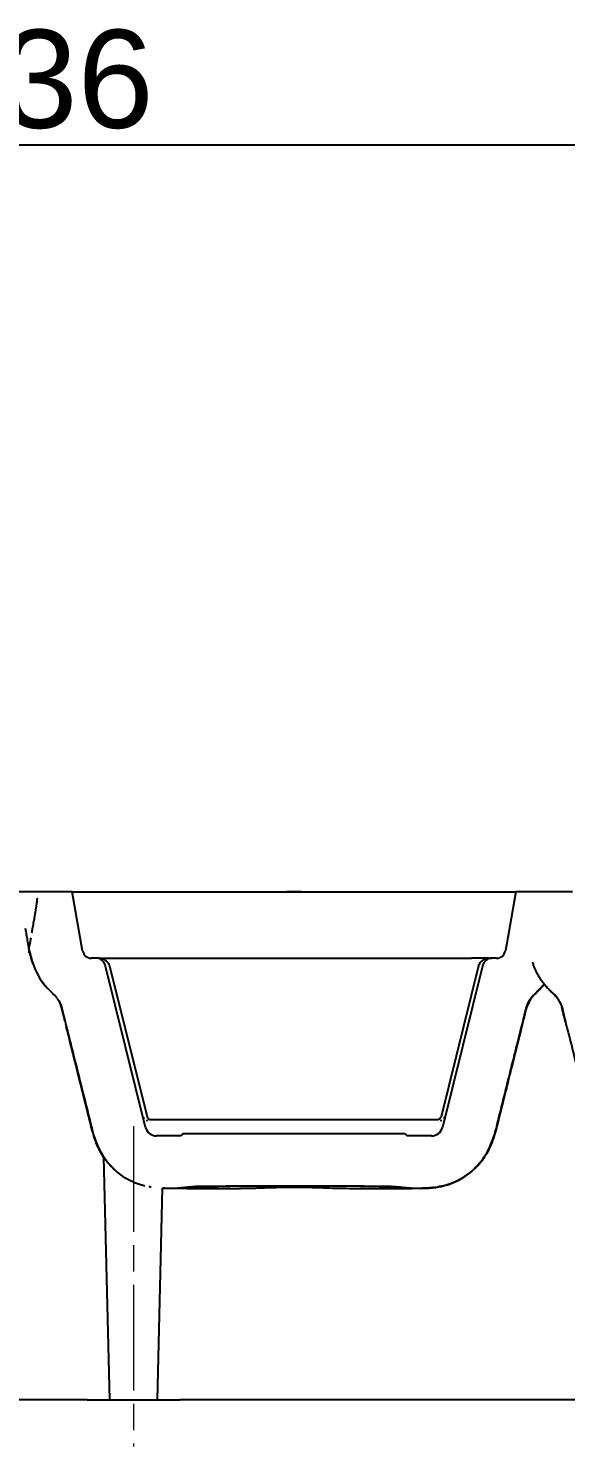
# Model space of a CAD drawing. Header units: millimetres. Extents: x 0 to 1486, y 0 to 1051.
# Drawn here: x 781.1 to 817.1, y 502.2 to 597.1 of the extents above; entities that cross this region are included whole.
import ezdxf

# ---------------------------------------------------------------- set-up
doc = ezdxf.new("R2010")
doc.units = ezdxf.units.MM
doc.header["$LTSCALE"] = 1.25
doc.linetypes.add('CHAIN', pattern=[0.3543, 0.2362, -0.0295, 0.0591, -0.0295])
for name, color, linetype, lineweight, true_color in [('Bemaßungen(DIN)', 7, 'Continuous', 5, 0x262659), ('Mittellinie(DIN)', 7, 'CHAIN', 15, 0x262659), ('Schraffur', 7, 'Continuous', 9, 0x1e1e47), ('Sichtbare Kanten(DIN)', 7, 'Continuous', 25, 0x262659)]:
    doc.layers.add(name, color=color, linetype=linetype, lineweight=lineweight, true_color=true_color)
doc.styles.add('Aktuell-DINGroßer Text', font='arial.ttf')
doc.dimstyles.new('STANDARD-DIN', dxfattribs={"dimscale": 1.25, "dimtxt": 5.25, "dimasz": 2.5, "dimexe": 3.175, "dimexo": 0, "dimgap": 0.8, "dimtad": 1, "dimrnd": 1e-08, "dimtxsty": 'Aktuell-DINGroßer Text', "dimcen": 0.09, "dimdle": 10, "dimclrd": 256, "dimclre": 256, "dimclrt": 256, "dimazin": 2, "dimtfac": 0.666667, "dimtmove": 0, "dimatfit": 3, "dimfxl": 1, "dimtolj": 1, "dimlwd": 25, "dimlwe": 25, "dimarcsym": 0})

# ---------------------------------------------------------------- blocks, each defined once
blk = doc.blocks.new('*D133')
at = {"layer": 'Bemaßungen(DIN)', "color": 250, "linetype": 'Continuous', "lineweight": 25, "true_color": 0x3f3f3f, "transparency": 16777216}
for p, q in [((713.138, 539.324), (713.138, 593.293)), ((849.138, 539.324), (849.138, 593.293)), ((716.263, 589.324), (846.013, 589.324))]:
    blk.add_line(p, q, dxfattribs=at)
at = {"layer": 'Bemaßungen(DIN)', "color": 250, "linetype": 'Continuous', "true_color": 0x3f3f3f, "transparency": 16777216}
for points in [[(716.263, 589.845), (716.263, 588.803), (713.138, 589.324)], [(846.013, 589.845), (846.013, 588.803), (849.138, 589.324)]]:
    blk.add_solid(points, dxfattribs=at)
at = {"layer": 'Defpoints', "color": 0, "linetype": 'Continuous', "transparency": 16777216}
for p in [(849.138, 589.324), (713.138, 539.324), (849.138, 539.324)]:
    blk.add_point(p, dxfattribs=at)
at = {"layer": 'Bemaßungen(DIN)', "color": 179, "linetype": 'Continuous', "lineweight": 25, "true_color": 0x262659, "transparency": 16777216, "insert": (774.2, 597.03), "char_height": 6.5625, "attachment_point": 1, "style": 'Aktuell-DINGroßer Text'}
blk.add_mtext('\\A1;136', dxfattribs=at)

msp = doc.modelspace()

# ---------------------------------------------------------------- hatches: boundary and pattern name
at = {"layer": 'Schraffur'}
h = msp.add_hatch(dxfattribs=at)
h.set_pattern_fill('ANSI31', color=256, scale=31.75, style=0)
h.set_pattern_definition([(45, (0, 0), (-2.80633, 2.80633), [])])
h.paths.add_polyline_path([(798.788, 539.324), (798.988, 539.324), (798.988, 539.329), (798.788, 539.329)])

# ---------------------------------------------------------------- linework, layer by layer
at = {"layer": 'Mittellinie(DIN)', "ltscale": 23.990969}
msp.add_line((788.138, 523.656), (788.138, 502.199), dxfattribs=at)
at = {"layer": 'Sichtbare Kanten(DIN)'}
for p, q in [((784.038, 539.324), (778.238, 539.324)), ((784.038, 539.324), (784.826, 539.324)), ((784.732, 535.39), (784.038, 539.324)), ((784.826, 539.324), (798.738, 539.324)), ((799.388, 539.334), (798.388, 539.334)), ((798.388, 539.324), (798.388, 539.334)), ((798.738, 539.329), (798.788, 539.329)), ((798.738, 539.324), (798.738, 539.329)), ((798.788, 539.324), (798.738, 539.324)), ((798.988, 539.329), (798.788, 539.329)), ((798.788, 539.329), (798.788, 539.324)), ((798.788, 539.324), (798.988, 539.324)), ((798.988, 539.329), (799.038, 539.329)), ((798.988, 539.324), (798.988, 539.329)), ((799.038, 539.324), (798.988, 539.324)), ((799.038, 539.324), (799.038, 539.329)), ((799.038, 539.324), (812.95, 539.324)), ((799.388, 539.324), (799.388, 539.334)), ((812.95, 539.324), (813.738, 539.324)), ((813.738, 539.324), (813.045, 535.39)), ((817.538, 539.324), (813.738, 539.324)), ((781.084, 535.324), (781.192, 535.324)), ((785.651, 534.894), (785.323, 534.894)), ((785.848, 534.894), (785.651, 534.894)), ((785.848, 534.894), (787.009, 534.894)), ((785.848, 534.894), (785.848, 534.894)), ((787.009, 534.894), (810.767, 534.894)), ((811.929, 534.894), (810.767, 534.894)), ((811.929, 534.894), (811.928, 534.894)), ((811.929, 534.894), (812.126, 534.894)), ((812.454, 534.894), (812.126, 534.894)), ((788.945, 523.562), (786.233, 534.439)), ((786.528, 534.379), (789.045, 524.283)), ((811.249, 534.379), (808.732, 524.283)), ((811.544, 534.439), (808.832, 523.562)), ((788.787, 524.194), (788.887, 524.219)), ((789.287, 524.094), (808.489, 524.094)), ((808.989, 524.194), (808.889, 524.219)), ((806.241, 523.144), (791.536, 523.144)), ((791.268, 522.994), (789.672, 522.994)), ((808.104, 522.994), (806.509, 522.994)), ((786.141, 521.589), (786.538, 505.324)), ((789.738, 505.324), (790.085, 519.499)), ((785.039, 505.324), (710.238, 505.324)), ((785.039, 505.324), (786.538, 505.324)), ((786.538, 505.324), (789.738, 505.324)), ((789.738, 505.324), (791.238, 505.324)), ((908.039, 505.324), (791.238, 505.324))]:
    msp.add_line(p, q, dxfattribs=at)
for centre, radius, start, end in [((785.323, 535.494), 0.6, 190, 270), ((785.651, 534.294), 0.6, 14, 90), ((812.126, 534.294), 0.6, 90, 166), ((812.454, 535.494), 0.6, 270, 350), ((789.672, 523.744), 0.75, 194, 270), ((808.104, 523.744), 0.75, 270, 346)]:
    msp.add_arc(centre, radius, start, end, dxfattribs=at)
for centre, major_axis, start_param, end_param in [((789.077, 524.226), (-0.103, 0.228), 1.992369, 2.529584), ((808.699, 524.226), (0.103, 0.228), 3.753602, 4.290815)]:
    msp.add_ellipse(centre, major_axis=major_axis, ratio=0.641959, start_param=start_param, end_param=end_param, dxfattribs=at)
for points, knots in [([(781.722, 539.37), (781.722, 539.37), (781.722, 539.37), (781.722, 539.369), (781.722, 539.368), (781.722, 539.366), (781.721, 539.364), (781.721, 539.359), (781.721, 539.356), (781.72, 539.346), (781.72, 539.339), (781.72, 539.33), (781.719, 539.327), (781.719, 539.324)], [0, 0, 0, 0, 0.00006756, 0.00006756, 0.000337804, 0.000337804, 0.00087831, 0.00087831, 0.001959497, 0.001959497, 0.004123614, 0.004123614, 0.005011454, 0.005011454, 0.005011454, 0.005011454]), ([(781.683, 538.877), (781.683, 538.877), (781.683, 538.877), (781.683, 538.877), (781.683, 538.877), (781.683, 538.875), (781.683, 538.874), (781.68, 538.852), (781.678, 538.831), (781.673, 538.783), (781.67, 538.756), (781.662, 538.685), (781.656, 538.64), (781.643, 538.535), (781.635, 538.47), (781.622, 538.381), (781.618, 538.354), (781.609, 538.293), (781.604, 538.259), (781.592, 538.185), (781.586, 538.144), (781.576, 538.086), (781.573, 538.066), (781.567, 538.028), (781.564, 538.01), (781.558, 537.977), (781.556, 537.962), (781.55, 537.925), (781.547, 537.909), (781.538, 537.859), (781.537, 537.849), (781.534, 537.832), (781.533, 537.828), (781.531, 537.817), (781.529, 537.806), (781.522, 537.766), (781.521, 537.756), (781.517, 537.737), (781.516, 537.73), (781.514, 537.714), (781.512, 537.705), (781.51, 537.691), (781.509, 537.686), (781.506, 537.672), (781.505, 537.662), (781.499, 537.632), (781.496, 537.614), (781.482, 537.529), (781.473, 537.478), (781.453, 537.362), (781.442, 537.299), (781.419, 537.168), (781.407, 537.101), (781.384, 536.97), (781.374, 536.913), (781.35, 536.775), (781.336, 536.694), (781.32, 536.606), (781.318, 536.593), (781.316, 536.58)], [0, 0, 0, 0, 0.0000459, 0.0000459, 0.0002295, 0.0002295, 0.0007412, 0.0007412, 0.0116585, 0.0116585, 0.0262134, 0.0262134, 0.0499714, 0.0499714, 0.0734858, 0.0734858, 0.0847439, 0.0847439, 0.096642, 0.096642, 0.1086238, 0.1086238, 0.1145438, 0.1145438, 0.1204911, 0.1204911, 0.1264353, 0.1264353, 0.1380213, 0.1380213, 0.1733815, 0.1733815, 0.1968841, 0.1968841, 0.220953, 0.220953, 0.2268965, 0.2268965, 0.2298598, 0.2298598, 0.2328523, 0.2328523, 0.2343287, 0.2343287, 0.2373071, 0.2373071, 0.2436814, 0.2436814, 0.2703334, 0.2703334, 0.3057334, 0.3057334, 0.3393159, 0.3393159, 0.3630396, 0.3630396, 0.3895197, 0.3895197, 0.3943554, 0.3943554, 0.3943554, 0.3943554]), ([(781.191, 535.324), (781.168, 535.432), (781.147, 535.539), (781.104, 535.774), (781.079, 535.917), (781.027, 536.221), (781.003, 536.36), (780.972, 536.536), (780.96, 536.602), (780.933, 536.756), (780.919, 536.828), (780.912, 536.867), (780.911, 536.876), (780.91, 536.877), (780.91, 536.877), (780.91, 536.877)], [4.6427837, 4.6427837, 4.6427837, 4.6427837, 4.7116492, 4.7116492, 4.7769332, 4.7769332, 4.8399733, 4.8399733, 4.888816, 4.888816, 4.9691967, 4.9691967, 4.995772, 4.995772, 4.9973354, 4.9973354, 4.9973354, 4.9973354]), ([(781.136, 535.588), (781.133, 535.604), (781.13, 535.62), (781.118, 535.686), (781.11, 535.735), (781.103, 535.775), (781.103, 535.778), (781.102, 535.784), (781.101, 535.786), (781.101, 535.788), (781.101, 535.788), (781.101, 535.789), (781.101, 535.789), (781.101, 535.789)], [6.96934192, 6.96934192, 6.96934192, 6.96934192, 6.98561604, 6.98561604, 7.04083305, 7.04083305, 7.04600737, 7.04600737, 7.04988802, 7.04988802, 7.05025183, 7.05025183, 7.05026246, 7.05026246, 7.05026246, 7.05026246]), ([(781.26, 536.261), (781.246, 536.176), (781.229, 536.081), (781.186, 535.842), (781.162, 535.709), (781.139, 535.593)], [0.9164698, 0.9164698, 0.9164698, 0.9164698, 0.9657795, 0.9657795, 1.0388668, 1.0388668, 1.0388668, 1.0388668]), ([(781.169, 535.434), (781.169, 535.434), (781.169, 535.434), (781.169, 535.438), (781.166, 535.449), (781.166, 535.449)], [1.13321675, 1.13321675, 1.13321675, 1.13321675, 1.14298208, 1.14298208, 1.18320282, 1.18320282, 1.18320282, 1.18320282]), ([(781.321, 534.786), (781.309, 534.825), (781.299, 534.862), (781.255, 535.024), (781.232, 535.126), (781.206, 535.245), (781.199, 535.278), (781.192, 535.316), (781.19, 535.324), (781.19, 535.324)], [0.1082459, 0.1082459, 0.1082459, 0.1082459, 0.1240155, 0.1240155, 0.1790898, 0.1790898, 0.2136669, 0.2136669, 0.2410018, 0.2410018, 0.2410018, 0.2410018]), ([(781.192, 535.324), (781.274, 534.933), (781.4, 534.439), (781.915, 533.389), (782.241, 533.026), (782.697, 532.564), (782.898, 532.376), (783.353, 531.753), (783.366, 531.418), (783.644, 530.29), (783.708, 530.09), (784.281, 527.763), (784.711, 526.069), (785.248, 523.899), (785.315, 523.608), (785.584, 522.643), (785.787, 522.133), (786.115, 521.628), (786.128, 521.609), (786.141, 521.589)], [-0.7475932, -0.7475932, -0.7475932, -0.7475932, -0.682009, -0.682009, -0.6075007, -0.6075007, -0.5538391, -0.5538391, -0.4516203, -0.4516203, -0.4038695, -0.4038695, -0.2750843, -0.2750843, -0.2391426, -0.2391426, -0.1661465, -0.1661465, -0.1632568, -0.1632568, -0.1632568, -0.1632568]), ([(781.28, 534.95), (781.28, 534.95), (781.269, 534.99), (781.264, 535.008), (781.264, 535.009), (781.264, 535.009)], [0.21473156, 0.21473156, 0.21473156, 0.21473156, 0.30226354, 0.30226354, 0.30968003, 0.30968003, 0.30968003, 0.30968003]), ([(781.416, 534.492), (781.416, 534.492), (781.416, 534.492), (781.412, 534.503), (781.413, 534.5), (781.393, 534.56), (781.367, 534.63), (781.321, 534.786)], [0.7907871, 0.7907871, 0.7907871, 0.7907871, 0.7921541, 0.7921541, 0.9250236, 0.9250236, 1.0599395, 1.0599395, 1.0599395, 1.0599395]), ([(785.848, 534.894), (785.917, 534.894), (785.986, 534.884), (786.116, 534.843), (786.177, 534.813), (786.289, 534.735), (786.34, 534.687), (786.439, 534.57), (786.487, 534.498), (786.52, 534.406), (786.524, 534.393), (786.528, 534.379)], [0, 0, 0, 0, 0.0206505, 0.0206505, 0.04066916, 0.04066916, 0.06156667, 0.06156667, 0.08663742, 0.08663742, 0.09083953, 0.09083953, 0.09083953, 0.09083953]), ([(811.249, 534.379), (811.257, 534.414), (811.271, 534.447), (811.308, 534.52), (811.333, 534.558), (811.407, 534.658), (811.464, 534.715), (811.595, 534.812), (811.673, 534.851), (811.811, 534.887), (811.87, 534.894), (811.928, 534.894)], [0.00000111, 0.00000111, 0.00000111, 0.00000111, 0.01070815, 0.01070815, 0.02441214, 0.02441214, 0.04800203, 0.04800203, 0.07335574, 0.07335574, 0.09085667, 0.09085667, 0.09085667, 0.09085667]), ([(815.63, 533.158), (815.602, 533.193), (815.573, 533.23), (815.383, 533.486), (815.228, 533.759), (815.051, 534.14), (814.99, 534.283), (814.922, 534.47), (814.91, 534.504), (814.888, 534.569), (814.878, 534.599), (814.868, 534.631), (814.867, 534.631), (814.867, 534.632), (814.867, 534.632), (814.867, 534.632), (814.867, 534.632), (814.867, 534.632), (814.867, 534.632), (814.867, 534.632), (814.867, 534.632), (814.867, 534.632)], [6.5142179, 6.5142179, 6.5142179, 6.5142179, 6.571912, 6.571912, 6.8763125, 6.8763125, 7.0272171, 7.0272171, 7.0627954, 7.0627954, 7.0894853, 7.0894853, 7.089798, 7.089798, 7.0899186, 7.0899186, 7.0899488, 7.0899488, 7.0899638, 7.0899638, 7.0899746, 7.0899746, 7.0899746, 7.0899746]), ([(782.282, 532.988), (782.161, 533.12), (782.032, 533.279), (781.872, 533.534), (781.845, 533.577), (781.82, 533.621)], [1.94193, 1.94193, 1.94193, 1.94193, 2.1583777, 2.1583777, 2.201964, 2.201964, 2.201964, 2.201964]), ([(782.606, 532.657), (782.569, 532.694), (782.462, 532.801), (782.389, 532.875), (782.356, 532.906), (782.281, 532.988)], [0, 0, 0, 0, 0.830661, 0.830661, 1.095169, 1.095169, 1.095169, 1.095169]), ([(803.291, 519.637), (803.336, 519.637), (803.381, 519.637), (804.71, 519.637), (805.134, 519.643), (805.999, 519.594), (806.341, 519.545), (807.707, 519.439), (808.305, 519.531), (809.15, 519.7), (809.704, 519.863), (811.007, 520.744), (811.391, 521.222), (812.119, 522.334), (812.342, 523.131), (812.806, 525.011), (813.114, 526.251), (813.732, 528.724), (814.056, 529.954), (814.403, 531.437), (814.466, 531.68), (814.816, 532.415), (815.194, 532.6), (815.641, 533.164)], [-1.948893, -1.948893, -1.948893, -1.948893, -1.947203, -1.947203, -1.899099, -1.899099, -1.851361, -1.851361, -1.732145, -1.732145, -1.616221, -1.616221, -1.497944, -1.497944, -1.254742, -1.254742, -0.782925, -0.782925, -0.313223, -0.313223, -0.220494, -0.220494, -0.002297, -0.002297, -0.002297, -0.002297]), ([(815.427, 532.906), (815.336, 532.809), (815.239, 532.714), (815.11, 532.587), (815.084, 532.562), (815.059, 532.537)], [3.13166097, 3.13166097, 3.13166097, 3.13166097, 3.2112433, 3.2112433, 3.23098947, 3.23098947, 3.23098947, 3.23098947]), ([(815.587, 533.088), (815.57, 533.068), (815.535, 533.028), (815.484, 532.971), (815.469, 532.956), (815.369, 532.851), (815.35, 532.832), (815.321, 532.803), (815.318, 532.8), (815.31, 532.791)], [0, 0, 0, 0, 0.095162, 0.095162, 0.273817, 0.273817, 0.809889, 0.809889, 1.094998, 1.094998, 1.094998, 1.094998]), ([(815.64, 533.152), (815.64, 533.152), (815.64, 533.152), (815.641, 533.158), (815.641, 533.163), (815.641, 533.164)], [12.2755904, 12.2755904, 12.2755904, 12.2755904, 12.3506044, 12.3506044, 12.9651301, 12.9651301, 12.9651301, 12.9651301]), ([(815.641, 533.164), (815.824, 532.938), (815.993, 532.77), (816.306, 532.458), (816.474, 532.287), (816.8, 531.797), (816.866, 531.506), (817.023, 530.776), (817.101, 530.466), (817.487, 529.019), (817.76, 527.872), (818.736, 523.906), (818.86, 523.432), (819.14, 522.488), (819.364, 521.978), (820.032, 521.034), (820.468, 520.593), (821.681, 519.808), (822.283, 519.66), (823.888, 519.376), (824.813, 519.555), (826.296, 519.662), (827.441, 519.636), (828.104, 519.637)], [-4.9801344, -4.9801344, -4.9801344, -4.9801344, -4.977648, -4.977648, -4.9747138, -4.9747138, -4.9702324, -4.9702324, -4.9668738, -4.9668738, -4.9544858, -4.9544858, -4.9239441, -4.9239441, -4.8567962, -4.8567962, -4.7928365, -4.7928365, -4.7144891, -4.7144891, -4.4611156, -4.4611156, -4.2614437, -4.2614437, -4.2614437, -4.2614437]), ([(816.106, 532.657), (816.069, 532.694), (815.962, 532.801), (815.889, 532.875), (815.856, 532.906), (815.781, 532.988)], [0, 0, 0, 0, 0.830661, 0.830661, 1.095169, 1.095169, 1.095169, 1.095169]), ([(816.638, 532.038), (816.533, 532.231), (816.406, 532.377), (816.119, 532.656), (816.033, 532.734), (815.948, 532.817)], [5.4508404, 5.4508404, 5.4508404, 5.4508404, 5.8298961, 5.8298961, 5.9976793, 5.9976793, 5.9976793, 5.9976793]), ([(783.175, 531.973), (783.175, 531.973), (783.16, 532.001), (783.152, 532.015), (783.149, 532.02), (783.149, 532.02)], [0.5841657, 0.5841657, 0.5841657, 0.5841657, 0.9671871, 0.9671871, 1.0655927, 1.0655927, 1.0655927, 1.0655927]), ([(783.243, 531.826), (783.243, 531.826), (783.243, 531.827), (783.237, 531.84), (783.223, 531.874), (783.192, 531.94), (783.184, 531.955), (783.176, 531.972), (783.174, 531.976), (783.172, 531.979)], [0.2897844, 0.2897844, 0.2897844, 0.2897844, 0.2976946, 0.2976946, 0.3418645, 0.3418645, 0.4055819, 0.4055819, 0.4342417, 0.4342417, 0.4342417, 0.4342417]), ([(814.862, 532.333), (814.843, 532.307), (814.823, 532.281), (814.772, 532.208), (814.739, 532.158), (814.664, 532.032), (814.621, 531.951), (814.545, 531.789), (814.511, 531.707), (814.439, 531.515), (814.403, 531.403), (814.364, 531.261), (814.355, 531.23), (814.348, 531.2)], [12.2833561, 12.2833561, 12.2833561, 12.2833561, 12.29975, 12.29975, 12.3234645, 12.3234645, 12.3524494, 12.3524494, 12.3787584, 12.3787584, 12.4139625, 12.4139625, 12.4236431, 12.4236431, 12.4236431, 12.4236431]), ([(814.62, 531.997), (814.62, 531.997), (814.606, 531.97), (814.592, 531.942), (814.589, 531.937), (814.589, 531.937)], [0.0348995, 0.0348995, 0.0348995, 0.0348995, 0.5477265, 0.5477265, 0.6016797, 0.6016797, 0.6016797, 0.6016797]), ([(816.675, 531.973), (816.675, 531.973), (816.66, 532.001), (816.652, 532.015), (816.649, 532.02), (816.649, 532.02)], [0.5841657, 0.5841657, 0.5841657, 0.5841657, 0.9671871, 0.9671871, 1.0655927, 1.0655927, 1.0655927, 1.0655927]), ([(816.743, 531.826), (816.743, 531.826), (816.743, 531.827), (816.737, 531.84), (816.723, 531.874), (816.692, 531.94), (816.684, 531.955), (816.676, 531.972), (816.674, 531.976), (816.672, 531.979)], [0.2897844, 0.2897844, 0.2897844, 0.2897844, 0.2976946, 0.2976946, 0.3418645, 0.3418645, 0.4055819, 0.4055819, 0.4342417, 0.4342417, 0.4342417, 0.4342417]), ([(783.464, 531.047), (783.453, 531.094), (783.442, 531.144), (783.411, 531.277), (783.388, 531.372), (783.357, 531.486), (783.347, 531.521), (783.335, 531.564), (783.331, 531.576), (783.328, 531.584), (783.328, 531.585), (783.328, 531.585)], [1.0232667, 1.0232667, 1.0232667, 1.0232667, 1.050787, 1.050787, 1.0926437, 1.0926437, 1.1149393, 1.1149393, 1.1306601, 1.1306601, 1.1367257, 1.1367257, 1.1367257, 1.1367257]), ([(783.48, 530.973), (783.476, 530.992), (783.471, 531.015), (783.45, 531.108), (783.435, 531.178), (783.434, 531.183), (783.434, 531.183), (783.434, 531.183)], [0.3793953, 0.3793953, 0.3793953, 0.3793953, 0.4121775, 0.4121775, 0.497839, 0.497839, 0.5029019, 0.5029019, 0.5029019, 0.5029019]), ([(783.497, 530.896), (783.495, 530.909), (783.482, 530.964), (783.471, 531.017), (783.469, 531.024), (783.469, 531.024)], [0, 0, 0, 0, 0.11353, 0.11353, 0.167424, 0.167424, 0.167424, 0.167424]), ([(814.375, 531.301), (814.356, 531.225), (814.338, 531.148), (814.3, 530.981), (814.281, 530.895), (814.259, 530.803)], [3.5239195, 3.5239195, 3.5239195, 3.5239195, 3.5719646, 3.5719646, 3.6459671, 3.6459671, 3.6459671, 3.6459671]), ([(816.964, 531.047), (816.964, 531.047), (816.964, 531.047), (816.952, 531.098), (816.94, 531.153), (816.906, 531.296), (816.881, 531.397), (816.852, 531.505), (816.843, 531.534), (816.833, 531.569), (816.83, 531.579), (816.828, 531.584), (816.828, 531.585), (816.828, 531.585)], [3.1214054, 3.1214054, 3.1214054, 3.1214054, 3.1214902, 3.1214902, 3.1511716, 3.1511716, 3.1956554, 3.1956554, 3.215812, 3.215812, 3.2302688, 3.2302688, 3.2348622, 3.2348622, 3.2348622, 3.2348622]), ([(816.997, 530.896), (816.995, 530.909), (816.982, 530.964), (816.971, 531.017), (816.969, 531.024), (816.969, 531.024)], [0, 0, 0, 0, 0.11353, 0.11353, 0.167424, 0.167424, 0.167424, 0.167424]), ([(784.514, 526.803), (784.253, 527.851), (784.005, 528.849), (783.743, 529.899), (783.689, 530.121), (783.641, 530.319)], [0.3858881, 0.3858881, 0.3858881, 0.3858881, 0.6895694, 0.6895694, 0.7850607, 0.7850607, 0.7850607, 0.7850607]), ([(786.141, 521.581), (785.862, 521.994), (785.658, 522.463), (785.366, 523.373), (785.259, 523.832), (785.026, 524.788), (784.895, 525.292), (784.581, 526.552), (784.394, 527.315), (784.126, 528.384), (784.044, 528.709), (783.904, 529.278), (783.843, 529.524), (783.756, 529.873), (783.729, 529.979), (783.701, 530.089), (783.698, 530.102), (783.695, 530.115)], [0, 0, 0, 0, 0.1494951, 0.1494951, 0.2899337, 0.2899337, 0.4465722, 0.4465722, 0.6815002, 0.6815002, 0.7819227, 0.7819227, 0.8572188, 0.8572188, 0.8908942, 0.8908942, 0.8953971, 0.8953971, 0.8953971, 0.8953971]), ([(786.141, 521.589), (786.097, 521.654), (786.054, 521.722), (785.968, 521.865), (785.924, 521.944), (785.849, 522.089), (785.816, 522.156), (785.691, 522.426), (785.61, 522.635), (785.461, 523.078), (785.397, 523.307), (785.299, 523.683), (785.264, 523.828), (785.206, 524.063), (785.184, 524.154), (785.128, 524.385), (785.09, 524.536), (785.009, 524.86), (784.964, 525.036), (784.868, 525.416), (784.817, 525.62), (784.665, 526.226), (784.564, 526.638), (784.427, 527.193), (784.389, 527.346), (784.312, 527.656), (784.273, 527.808), (784.212, 528.046), (784.19, 528.133), (784.153, 528.279), (784.139, 528.337), (784.115, 528.43), (784.106, 528.467), (784.086, 528.548), (784.074, 528.593), (784.053, 528.678), (784.044, 528.717), (784.015, 528.835), (783.996, 528.912), (783.948, 529.11), (783.919, 529.233), (783.878, 529.398), (783.87, 529.433), (783.855, 529.491), (783.85, 529.513), (783.84, 529.555), (783.835, 529.574), (783.826, 529.61), (783.822, 529.626), (783.812, 529.664), (783.807, 529.684), (783.799, 529.718), (783.795, 529.732), (783.781, 529.786), (783.772, 529.821), (783.752, 529.9), (783.742, 529.938), (783.719, 530.022), (783.711, 530.054), (783.709, 530.061)], [0, 0, 0, 0, 0.0284, 0.0284, 0.055172, 0.055172, 0.077488, 0.077488, 0.144535, 0.144535, 0.218125, 0.218125, 0.262356, 0.262356, 0.291003, 0.291003, 0.33692, 0.33692, 0.391413, 0.391413, 0.454455, 0.454455, 0.580302, 0.580302, 0.626551, 0.626551, 0.677954, 0.677954, 0.707539, 0.707539, 0.725544, 0.725544, 0.736581, 0.736581, 0.7512, 0.7512, 0.766259, 0.766259, 0.797243, 0.797243, 0.843816, 0.843816, 0.855535, 0.855535, 0.862167, 0.862167, 0.868431, 0.868431, 0.87437, 0.87437, 0.883195, 0.883195, 0.890145, 0.890145, 0.911086, 0.911086, 0.945394, 0.945394, 1.003988, 1.003988, 1.003988, 1.003988]), ([(784.068, 528.619), (784.028, 528.779), (783.991, 528.933), (783.92, 529.222), (783.886, 529.362), (783.839, 529.551), (783.828, 529.596), (783.809, 529.674), (783.8, 529.707), (783.78, 529.786), (783.769, 529.831), (783.75, 529.906), (783.741, 529.939), (783.73, 529.983), (783.726, 529.996), (783.723, 530.008)], [0.738246, 0.738246, 0.738246, 0.738246, 0.787795, 0.787795, 0.8322038, 0.8322038, 0.8461226, 0.8461226, 0.8565379, 0.8565379, 0.8723487, 0.8723487, 0.8871144, 0.8871144, 0.8934572, 0.8934572, 0.8934572, 0.8934572]), ([(814.117, 530.255), (814.109, 530.224), (814.101, 530.191), (814.073, 530.076), (814.05, 529.985), (814.008, 529.815), (813.987, 529.733), (813.923, 529.478), (813.88, 529.305), (813.751, 528.794), (813.668, 528.459), (813.5, 527.782), (813.413, 527.434), (813.067, 526.047), (812.805, 525.015), (812.457, 523.575), (812.354, 523.178), (812.087, 522.416), (811.92, 522.047), (811.555, 521.455), (811.374, 521.215), (811.022, 520.836), (810.857, 520.684), (810.651, 520.517), (810.611, 520.486), (810.55, 520.44), (810.527, 520.423), (810.481, 520.389), (810.458, 520.373), (810.422, 520.347), (810.408, 520.337), (810.377, 520.316), (810.363, 520.306), (810.322, 520.279), (810.306, 520.268), (810.261, 520.238), (810.245, 520.228), (810.209, 520.205), (810.2, 520.2), (810.171, 520.182), (810.148, 520.167), (810.102, 520.14), (810.079, 520.126), (810.017, 520.09), (809.977, 520.068), (809.843, 519.995), (809.748, 519.948), (809.402, 519.793), (809.148, 519.709), (808.751, 519.615), (808.611, 519.588), (808.287, 519.538), (808.105, 519.52), (807.832, 519.502), (807.732, 519.497), (807.63, 519.493)], [4.08157, 4.08157, 4.08157, 4.08157, 4.093286, 4.093286, 4.121328, 4.121328, 4.146354, 4.146354, 4.20029, 4.20029, 4.304546, 4.304546, 4.412182, 4.412182, 4.734616, 4.734616, 4.857162, 4.857162, 4.977617, 4.977617, 5.067065, 5.067065, 5.132843, 5.132843, 5.148528, 5.148528, 5.15859, 5.15859, 5.171509, 5.171509, 5.184616, 5.184616, 5.205706, 5.205706, 5.256909, 5.256909, 5.277506, 5.277506, 5.283278, 5.283278, 5.293293, 5.293293, 5.301667, 5.301667, 5.315844, 5.315844, 5.347913, 5.347913, 5.430698, 5.430698, 5.473282, 5.473282, 5.528841, 5.528841, 5.560514, 5.560514, 5.560514, 5.560514]), ([(814.19, 530.553), (814.153, 530.393), (814.114, 530.226), (813.927, 529.453), (813.524, 527.866), (813.085, 526.085), (812.97, 525.621), (812.324, 523.11), (812.264, 522.643), (811.538, 521.402), (811.174, 520.904), (810.526, 520.418), (810.498, 520.398), (810.471, 520.378)], [0.3379422, 0.3379422, 0.3379422, 0.3379422, 0.3661478, 0.3661478, 0.4653958, 0.4653958, 0.5003719, 0.5003719, 0.6552378, 0.6552378, 0.7273812, 0.7273812, 0.7306024, 0.7306024, 0.7306024, 0.7306024]), ([(814.143, 530.361), (814.143, 530.361), (814.141, 530.353), (814.13, 530.309), (814.117, 530.256), (814.094, 530.166)], [1.48754044, 1.48754044, 1.48754044, 1.48754044, 1.51626042, 1.51626042, 1.57046084, 1.57046084, 1.57046084, 1.57046084]), ([(784.583, 526.56), (784.583, 526.56), (784.579, 526.573), (784.556, 526.667), (784.498, 526.904), (784.405, 527.28), (784.375, 527.398), (784.248, 527.9), (784.149, 528.289), (784.007, 528.861), (783.935, 529.162), (783.852, 529.491)], [8.233222, 8.233222, 8.233222, 8.233222, 8.287948, 8.287948, 8.510471, 8.510471, 8.746057, 8.746057, 9.109122, 9.109122, 9.360174, 9.360174, 9.360174, 9.360174]), ([(786.141, 521.587), (785.876, 521.982), (785.678, 522.427), (785.461, 523.081), (785.399, 523.299), (785.259, 523.834), (785.184, 524.157), (784.962, 525.05), (784.813, 525.63), (784.599, 526.494), (784.528, 526.78), (784.364, 527.444), (784.27, 527.818), (784.174, 528.195), (784.172, 528.205), (784.17, 528.214)], [0, 0, 0, 0, 0.1426745, 0.1426745, 0.20974, 0.20974, 0.3087554, 0.3087554, 0.4880967, 0.4880967, 0.5764123, 0.5764123, 0.6933424, 0.6933424, 0.6962336, 0.6962336, 0.6962336, 0.6962336]), ([(785.376, 523.378), (785.257, 523.809), (785.154, 524.254), (784.889, 525.317), (784.693, 526.083), (784.514, 526.803)], [0.60387794, 0.60387794, 0.60387794, 0.60387794, 0.62861542, 0.62861542, 0.70231366, 0.70231366, 0.70231366, 0.70231366]), ([(784.716, 526.023), (784.716, 526.023), (784.713, 526.033), (784.699, 526.089), (784.671, 526.203), (784.621, 526.405), (784.597, 526.501), (784.582, 526.563), (784.58, 526.569), (784.58, 526.569)], [7.9257043, 7.9257043, 7.9257043, 7.9257043, 7.9669184, 7.9669184, 8.0722575, 8.0722575, 8.1512239, 8.1512239, 8.1900768, 8.1900768, 8.1900768, 8.1900768]), ([(789.045, 524.283), (789.051, 524.257), (789.062, 524.232), (789.091, 524.187), (789.109, 524.167), (789.15, 524.133), (789.173, 524.12), (789.223, 524.101), (789.25, 524.095), (789.28, 524.094), (789.284, 524.094), (789.287, 524.094)], [0, 0, 0, 0, 0.0080009, 0.0080009, 0.01597702, 0.01597702, 0.02393362, 0.02393362, 0.03189668, 0.03189668, 0.03302102, 0.03302102, 0.03302102, 0.03302102]), ([(808.489, 524.094), (808.516, 524.094), (808.543, 524.098), (808.593, 524.115), (808.617, 524.128), (808.66, 524.159), (808.679, 524.179), (808.709, 524.223), (808.721, 524.247), (808.73, 524.276), (808.731, 524.28), (808.732, 524.283)], [0, 0, 0, 0, 0.00800071, 0.00800071, 0.01597675, 0.01597675, 0.02393328, 0.02393328, 0.03189641, 0.03189641, 0.03302102, 0.03302102, 0.03302102, 0.03302102]), ([(791.381, 523.072), (791.375, 523.065), (791.369, 523.058), (791.357, 523.044), (791.351, 523.037), (791.345, 523.03)], [-0.005590274, -0.005590274, -0.005590274, -0.005590274, -0.002793492, -0.002793492, 0, 0, 0, 0]), ([(791.536, 523.144), (791.519, 523.144), (791.503, 523.142), (791.471, 523.134), (791.456, 523.128), (791.417, 523.108), (791.397, 523.091), (791.381, 523.072)], [-0.01603852, -0.01603852, -0.01603852, -0.01603852, -0.01167072, -0.01167072, -0.00732242, -0.00732242, -0.00000058, -0.00000058, -0.00000058, -0.00000058]), ([(806.395, 523.072), (806.385, 523.085), (806.373, 523.096), (806.347, 523.115), (806.333, 523.123), (806.292, 523.139), (806.266, 523.144), (806.241, 523.144)], [-0.01614553, -0.01614553, -0.01614553, -0.01614553, -0.01179334, -0.01179334, -0.00744309, -0.00744309, -0.00000054, -0.00000054, -0.00000054, -0.00000054]), ([(806.431, 523.03), (806.425, 523.037), (806.419, 523.044), (806.407, 523.058), (806.401, 523.065), (806.395, 523.072)], [-0.005625767, -0.005625767, -0.005625767, -0.005625767, -0.002811066, -0.002811066, -0.000011436, -0.000011436, -0.000011436, -0.000011436]), ([(791.345, 523.03), (791.34, 523.023), (791.334, 523.018), (791.321, 523.008), (791.314, 523.004), (791.293, 522.996), (791.28, 522.994), (791.268, 522.994)], [-0.008074781, -0.008074781, -0.008074781, -0.008074781, -0.005897965, -0.005897965, -0.003720861, -0.003720861, -0.000004968, -0.000004968, -0.000004968, -0.000004968]), ([(806.509, 522.994), (806.501, 522.994), (806.493, 522.995), (806.477, 522.999), (806.469, 523.002), (806.45, 523.012), (806.439, 523.02), (806.431, 523.03)], [-0.007980929, -0.007980929, -0.007980929, -0.007980929, -0.005820159, -0.005820159, -0.003652784, -0.003652784, 0, 0, 0, 0]), ([(786.876, 520.732), (786.876, 520.732), (786.876, 520.733), (786.875, 520.733), (786.874, 520.734), (786.87, 520.738), (786.866, 520.742), (786.852, 520.755), (786.841, 520.764), (786.639, 520.955), (786.462, 521.156), (786.254, 521.43), (786.195, 521.513), (786.141, 521.595)], [0, 0, 0, 0, 0.0000661, 0.0000661, 0.0003307, 0.0003307, 0.0019262, 0.0019262, 0.0061808, 0.0061808, 0.0864195, 0.0864195, 0.1225753, 0.1225753, 0.1225753, 0.1225753]), ([(786.399, 521.24), (786.393, 521.248), (786.386, 521.256), (786.297, 521.366), (786.219, 521.471), (786.144, 521.584), (786.142, 521.587), (786.141, 521.589)], [0.26087426, 0.26087426, 0.26087426, 0.26087426, 0.26389554, 0.26389554, 0.30377684, 0.30377684, 0.30475021, 0.30475021, 0.30475021, 0.30475021]), ([(788.879, 519.643), (788.879, 519.643), (788.879, 519.643), (788.879, 519.643), (788.879, 519.643), (788.878, 519.643), (788.878, 519.643), (788.874, 519.644), (788.871, 519.645), (788.864, 519.647), (788.859, 519.648), (788.844, 519.652), (788.833, 519.654), (788.634, 519.706), (788.449, 519.766), (787.817, 520.022), (787.386, 520.295), (786.728, 520.852), (786.469, 521.123), (786.213, 521.475), (786.176, 521.528), (786.141, 521.582)], [0, 0, 0, 0, 0.0000167, 0.0000167, 0.0000502, 0.0000502, 0.000117, 0.000117, 0.0011871, 0.0011871, 0.0024929, 0.0024929, 0.005975, 0.005975, 0.0659535, 0.0659535, 0.2144931, 0.2144931, 0.3259786, 0.3259786, 0.34547, 0.34547, 0.34547, 0.34547]), ([(811.315, 521.162), (811.289, 521.131), (811.262, 521.1), (811.207, 521.037), (811.178, 521.005), (811.111, 520.935), (811.073, 520.896), (811.003, 520.826), (810.969, 520.794), (810.936, 520.763)], [2.5382242, 2.5382242, 2.5382242, 2.5382242, 2.5504272, 2.5504272, 2.56343924, 2.56343924, 2.58102915, 2.58102915, 2.5978376, 2.5978376, 2.5978376, 2.5978376]), ([(810.471, 520.378), (810.225, 520.201), (809.982, 520.058), (809.658, 519.904), (809.576, 519.867), (809.404, 519.798), (809.314, 519.765), (809.078, 519.689), (808.931, 519.649), (808.447, 519.543), (808.102, 519.505), (807.123, 519.456), (806.485, 519.467), (805.634, 519.464), (805.42, 519.464), (804.885, 519.463), (804.564, 519.462), (803.752, 519.459), (803.268, 519.459), (802.302, 519.465), (801.783, 519.475), (801.217, 519.495), (801.167, 519.496), (801.116, 519.498)], [0, 0, 0, 0, 0.0973932, 0.0973932, 0.1258286, 0.1258286, 0.1545067, 0.1545067, 0.2000918, 0.2000918, 0.3032903, 0.3032903, 0.4944243, 0.4944243, 0.5586219, 0.5586219, 0.6549288, 0.6549288, 0.8022434, 0.8022434, 0.9576306, 0.9576306, 0.9728439, 0.9728439, 0.9728439, 0.9728439]), ([(788.839, 519.661), (788.835, 519.662), (788.831, 519.663), (788.745, 519.684), (788.696, 519.699), (788.678, 519.704), (788.677, 519.704), (788.677, 519.704)], [0.21414208, 0.21414208, 0.21414208, 0.21414208, 0.21741852, 0.21741852, 0.28675334, 0.28675334, 0.30178704, 0.30178704, 0.30178704, 0.30178704]), ([(788.887, 519.641), (788.886, 519.641), (788.886, 519.641), (788.884, 519.642), (788.883, 519.642), (788.881, 519.643), (788.88, 519.643), (788.879, 519.643)], [0, 0, 0, 0, 0.0001893941, 0.0001893941, 0.0005681824, 0.0005681824, 0.0008380149, 0.0008380149, 0.0008380149, 0.0008380149]), ([(789.314, 519.566), (789.312, 519.566), (789.31, 519.566), (789.283, 519.57), (789.258, 519.574), (789.211, 519.582), (789.189, 519.586), (789.167, 519.59)], [0.00663421, 0.00663421, 0.00663421, 0.00663421, 0.00724775, 0.00724775, 0.01480438, 0.01480438, 0.02157055, 0.02157055, 0.02157055, 0.02157055]), ([(790.085, 519.499), (790.305, 519.49), (790.549, 519.489), (791.603, 519.536), (791.881, 519.642), (793.538, 519.638), (794.071, 519.637), (794.604, 519.637)], [-2.13348021, -2.13348021, -2.13348021, -2.13348021, -2.11943489, -2.11943489, -2.07733275, -2.07733275, -2.05735786, -2.05735786, -2.05735786, -2.05735786]), ([(791.209, 519.49), (791.209, 519.49), (791.202, 519.49), (791.172, 519.49), (791.146, 519.489), (791.073, 519.487), (791.031, 519.486), (790.91, 519.483), (790.837, 519.482), (790.706, 519.481), (790.654, 519.481), (790.559, 519.481), (790.518, 519.482), (790.444, 519.483), (790.412, 519.484), (790.326, 519.486), (790.271, 519.488), (790.178, 519.492), (790.137, 519.494), (790.095, 519.496), (790.09, 519.496), (790.085, 519.497)], [0.1783085, 0.1783085, 0.1783085, 0.1783085, 0.2102843, 0.2102843, 0.2473845, 0.2473845, 0.276985, 0.276985, 0.3085067, 0.3085067, 0.3269623, 0.3269623, 0.339858, 0.339858, 0.3496236, 0.3496236, 0.3656645, 0.3656645, 0.379409, 0.379409, 0.3812626, 0.3812626, 0.3812626, 0.3812626]), ([(790.366, 519.475), (790.287, 519.477), (790.224, 519.479), (790.138, 519.485), (790.111, 519.488), (790.089, 519.492), (790.085, 519.493), (790.085, 519.494)], [0.54335896, 0.54335896, 0.54335896, 0.54335896, 0.58385714, 0.58385714, 0.61757971, 0.61757971, 0.63698936, 0.63698936, 0.63698936, 0.63698936]), ([(790.151, 519.496), (790.151, 519.496), (790.151, 519.496), (790.151, 519.496), (790.141, 519.497), (790.12, 519.497)], [0.06484733, 0.06484733, 0.06484733, 0.06484733, 0.06543408, 0.06543408, 0.11024473, 0.11024473, 0.11024473, 0.11024473]), ([(796.684, 519.498), (796.224, 519.482), (795.763, 519.469), (794.9, 519.46), (794.499, 519.458), (793.716, 519.459), (793.347, 519.461), (792.309, 519.463), (791.636, 519.465), (790.765, 519.47), (790.565, 519.471), (790.366, 519.475)], [0, 0, 0, 0, 0.1383522, 0.1383522, 0.2665063, 0.2665063, 0.376219, 0.376219, 0.5779743, 0.5779743, 0.6377884, 0.6377884, 0.6377884, 0.6377884]), ([(793.136, 519.5), (793.136, 519.5), (793.13, 519.5), (793.108, 519.499), (793.085, 519.498), (793.022, 519.497), (792.978, 519.495), (792.853, 519.492), (792.768, 519.49), (792.461, 519.484), (792.241, 519.481), (791.939, 519.478), (791.89, 519.478), (791.793, 519.478), (791.745, 519.478), (791.624, 519.478), (791.549, 519.479), (791.407, 519.479), (791.338, 519.48), (791.137, 519.481), (791.001, 519.482), (790.862, 519.482)], [0.3325225, 0.3325225, 0.3325225, 0.3325225, 0.3454737, 0.3454737, 0.3638914, 0.3638914, 0.3871205, 0.3871205, 0.4233165, 0.4233165, 0.5152441, 0.5152441, 0.5318293, 0.5318293, 0.546901, 0.546901, 0.5686576, 0.5686576, 0.5900082, 0.5900082, 0.6318056, 0.6318056, 0.6318056, 0.6318056]), ([(801.117, 519.5), (800.948, 519.505), (800.769, 519.51), (798.005, 519.592), (797.07, 519.489), (794.597, 519.456), (793.025, 519.471), (791.584, 519.476)], [1.300753, 1.300753, 1.300753, 1.300753, 1.3321691, 1.3321691, 1.7509779, 1.7509779, 2.059001, 2.059001, 2.059001, 2.059001]), ([(796.329, 519.637), (796.26, 519.637), (796.191, 519.637), (796.019, 519.637), (795.91, 519.637), (795.726, 519.637), (795.648, 519.636), (795.445, 519.635), (795.315, 519.634), (795.108, 519.633), (795.035, 519.632), (794.862, 519.632), (794.763, 519.632), (794.584, 519.634), (794.503, 519.635), (794.398, 519.636), (794.369, 519.636), (794.341, 519.637)], [2.3417229, 2.3417229, 2.3417229, 2.3417229, 2.3624776, 2.3624776, 2.3938591, 2.3938591, 2.4196339, 2.4196339, 2.4604974, 2.4604974, 2.4822913, 2.4822913, 2.5124338, 2.5124338, 2.5415271, 2.5415271, 2.5530603, 2.5530603, 2.5530603, 2.5530603]), ([(794.677, 519.638), (794.677, 519.638), (794.676, 519.638), (794.666, 519.638), (794.648, 519.638), (794.615, 519.637), (794.61, 519.637), (794.605, 519.637), (794.604, 519.637), (794.604, 519.637)], [0.45779036, 0.45779036, 0.45779036, 0.45779036, 0.46768943, 0.46768943, 0.49399652, 0.49399652, 0.49827153, 0.49827153, 0.49832162, 0.49832162, 0.49832162, 0.49832162]), ([(802.376, 519.635), (802.376, 519.635), (802.376, 519.635), (802.372, 519.635), (802.342, 519.635), (802.279, 519.634), (802.254, 519.634), (802.203, 519.634), (802.183, 519.633), (802.135, 519.633), (802.105, 519.632), (802.043, 519.631), (802.012, 519.631), (801.934, 519.63), (801.887, 519.629), (801.747, 519.628), (801.655, 519.627), (801.285, 519.624), (801.007, 519.623), (800.113, 519.621), (799.497, 519.623), (798.192, 519.622), (797.5, 519.622), (796.59, 519.623), (796.367, 519.624), (796.029, 519.627), (795.913, 519.628), (795.765, 519.631), (795.731, 519.631), (795.667, 519.632), (795.636, 519.633), (795.577, 519.634), (795.55, 519.634), (795.514, 519.635), (795.501, 519.635), (795.49, 519.635)], [0.8559723, 0.8559723, 0.8559723, 0.8559723, 0.859063, 0.859063, 0.8935446, 0.8935446, 0.9093132, 0.9093132, 0.9171462, 0.9171462, 0.9268708, 0.9268708, 0.9364095, 0.9364095, 0.9502907, 0.9502907, 0.9785013, 0.9785013, 1.0630396, 1.0630396, 1.2474695, 1.2474695, 1.454345, 1.454345, 1.5216661, 1.5216661, 1.5560735, 1.5560735, 1.5663635, 1.5663635, 1.5761686, 1.5761686, 1.5870461, 1.5870461, 1.5948872, 1.5948872, 1.5948872, 1.5948872]), ([(803.579, 519.637), (803.574, 519.637), (803.57, 519.637), (803.492, 519.635), (803.419, 519.634), (803.127, 519.631), (802.905, 519.632), (802.318, 519.636), (801.946, 519.639), (801.576, 519.637)], [1.6160336, 1.6160336, 1.6160336, 1.6160336, 1.6173444, 1.6173444, 1.6395286, 1.6395286, 1.7060803, 1.7060803, 1.817008, 1.817008, 1.817008, 1.817008]), ([(803.291, 519.637), (803.291, 519.637), (803.291, 519.637), (803.29, 519.637), (803.29, 519.637), (803.29, 519.637), (803.29, 519.637), (803.29, 519.637), (803.29, 519.637), (803.289, 519.637), (803.288, 519.637), (803.278, 519.637), (803.27, 519.637), (803.252, 519.637), (803.243, 519.637), (803.216, 519.637), (803.202, 519.637), (803.184, 519.637), (803.18, 519.637), (803.18, 519.637)], [0, 0, 0, 0, 0.0000191, 0.0000191, 0.00005731, 0.00005731, 0.00013372, 0.00013372, 0.00028655, 0.00028655, 0.00083321, 0.00083321, 0.00666603, 0.00666603, 0.01444543, 0.01444543, 0.03068981, 0.03068981, 0.04598688, 0.04598688, 0.04598688, 0.04598688]), ([(807.058, 519.483), (807.046, 519.483), (807.035, 519.483), (806.876, 519.482), (806.736, 519.481), (806.527, 519.48), (806.453, 519.479), (806.338, 519.479), (806.298, 519.479), (806.199, 519.478), (806.137, 519.478), (806.035, 519.479), (805.993, 519.479), (805.897, 519.479), (805.845, 519.48), (805.697, 519.481), (805.607, 519.482), (805.347, 519.484), (805.178, 519.486), (804.91, 519.491), (804.805, 519.494), (804.676, 519.498), (804.636, 519.499), (804.598, 519.5), (804.59, 519.501), (804.59, 519.501)], [5.6182342, 5.6182342, 5.6182342, 5.6182342, 5.6216092, 5.6216092, 5.666364, 5.666364, 5.6904037, 5.6904037, 5.7022727, 5.7022727, 5.7203436, 5.7203436, 5.7346564, 5.7346564, 5.7547234, 5.7547234, 5.7943361, 5.7943361, 5.8574511, 5.8574511, 5.8983958, 5.8983958, 5.9237982, 5.9237982, 5.9407826, 5.9407826, 5.9407826, 5.9407826]), ([(806.865, 519.485), (806.776, 519.487), (806.718, 519.488), (806.66, 519.489), (806.647, 519.489), (806.647, 519.489)], [0, 0, 0, 0, 0.0564801, 0.0564801, 0.1000064, 0.1000064, 0.1000064, 0.1000064]), ([(808.273, 519.544), (808.273, 519.544), (808.245, 519.541), (808.177, 519.534), (808.14, 519.53), (807.995, 519.516), (807.883, 519.507), (807.711, 519.497), (807.685, 519.496), (807.632, 519.493), (807.603, 519.492), (807.555, 519.49), (807.536, 519.489), (807.486, 519.488), (807.455, 519.487), (807.397, 519.485), (807.368, 519.485), (807.308, 519.484), (807.277, 519.483), (807.21, 519.483), (807.176, 519.483), (807.083, 519.483), (807.031, 519.483), (806.94, 519.484), (806.902, 519.485), (806.865, 519.485)], [0.3829741, 0.3829741, 0.3829741, 0.3829741, 0.4137584, 0.4137584, 0.4402016, 0.4402016, 0.5062887, 0.5062887, 0.5167042, 0.5167042, 0.5265702, 0.5265702, 0.5324891, 0.5324891, 0.5416059, 0.5416059, 0.5502902, 0.5502902, 0.5612276, 0.5612276, 0.5749546, 0.5749546, 0.6006704, 0.6006704, 0.6235495, 0.6235495, 0.6235495, 0.6235495]), ([(809.139, 519.715), (809.069, 519.695), (809.01, 519.679), (808.842, 519.638), (808.724, 519.614), (808.621, 519.595), (808.6, 519.592), (808.565, 519.586), (808.553, 519.584), (808.553, 519.584)], [0, 0, 0, 0, 0.0306036, 0.0306036, 0.0891844, 0.0891844, 0.107163, 0.107163, 0.1269172, 0.1269172, 0.1269172, 0.1269172]), ([(809.199, 519.734), (809.199, 519.734), (809.199, 519.734), (809.197, 519.734), (809.172, 519.726), (809.124, 519.712)], [0.35692456, 0.35692456, 0.35692456, 0.35692456, 0.35842872, 0.35842872, 0.41707384, 0.41707384, 0.41707384, 0.41707384]), ([(810.078, 520.127), (810.078, 520.127), (810.078, 520.127), (810.077, 520.127), (810.071, 520.123), (810.029, 520.099), (809.987, 520.075), (809.897, 520.026), (809.864, 520.009), (809.799, 519.976), (809.769, 519.961), (809.686, 519.921), (809.626, 519.894), (809.511, 519.845), (809.455, 519.823), (809.352, 519.785), (809.304, 519.768), (809.226, 519.742), (809.194, 519.732), (809.155, 519.72), (809.147, 519.718), (809.139, 519.715)], [0.4132157, 0.4132157, 0.4132157, 0.4132157, 0.4139743, 0.4139743, 0.4574993, 0.4574993, 0.4999495, 0.4999495, 0.5187082, 0.5187082, 0.5318483, 0.5318483, 0.5527247, 0.5527247, 0.5704395, 0.5704395, 0.5857723, 0.5857723, 0.5986181, 0.5986181, 0.6022025, 0.6022025, 0.6022025, 0.6022025])]:
    msp.add_open_spline(points, degree=3, knots=knots, dxfattribs=at)
for points in [[(781.138, 535.59), (781.137, 535.585), (781.136, 535.579), (781.135, 535.573)], [(781.187, 535.324), (781.167, 535.422), (781.15, 535.508), (781.137, 535.582)], [(781.825, 533.612), (781.825, 533.612), (781.824, 533.613), (781.821, 533.618)], [(815.413, 532.896), (815.204, 532.682), (815.009, 532.526), (814.836, 532.313)], [(783.465, 531.042), (783.328, 531.6), (783.26, 531.834), (783.142, 532.04)], [(783.544, 530.687), (783.469, 530.998), (783.426, 531.273), (783.316, 531.607)], [(814.831, 532.308), (814.791, 532.257), (814.751, 532.204), (814.712, 532.143)], [(783.465, 531.042), (783.461, 531.059), (783.457, 531.075), (783.453, 531.09)], [(783.471, 531.016), (783.471, 531.016), (783.471, 531.016), (783.471, 531.016)], [(814.241, 530.771), (814.225, 530.704), (814.21, 530.637), (814.194, 530.568)], [(814.35, 531.212), (814.331, 531.143), (814.313, 531.071), (814.295, 530.997)], [(814.317, 531.068), (814.317, 531.068), (814.317, 531.068), (814.317, 531.068)], [(814.336, 531.153), (814.329, 531.123), (814.325, 531.107), (814.325, 531.107)], [(816.965, 531.042), (816.961, 531.059), (816.957, 531.075), (816.953, 531.09)], [(817.075, 530.589), (817.037, 530.744), (817.003, 530.882), (816.973, 531.005)], [(789.045, 524.283), (789.045, 524.283), (789.045, 524.283), (789.045, 524.283)], [(789.287, 524.094), (789.287, 524.094), (789.287, 524.094), (789.287, 524.094)], [(808.489, 524.094), (808.489, 524.094), (808.489, 524.094), (808.489, 524.094)], [(808.732, 524.283), (808.732, 524.283), (808.732, 524.283), (808.732, 524.283)], [(810.882, 520.714), (810.877, 520.71), (810.875, 520.708), (810.875, 520.708)], [(790.251, 519.489), (790.195, 519.49), (790.14, 519.492), (790.085, 519.495)], [(793.034, 519.639), (793.026, 519.639), (793.022, 519.639), (793.022, 519.639)], [(807.723, 519.499), (807.68, 519.497), (807.661, 519.496), (807.661, 519.496)]]:
    msp.add_open_spline(points, degree=3, dxfattribs=at)

# ---------------------------------------------------------------- dimensions: what is measured, and where the dimension line sits
at = {"layer": 'Bemaßungen(DIN)', "color": 250, "linetype": 'Continuous', "lineweight": 25, "true_color": 0x3f3f3f}
dim = msp.add_linear_dim(base=(849.138, 589.324), p1=(713.138, 539.324), p2=(849.138, 539.324), angle=180, dimstyle='STANDARD-DIN', override={"dimgap": 0.8, "dimdec": 2, "dimtol": 0, "dimlim": 0, "dimtp": 0, "dimtm": 0, "dimtdec": 2, "dimtofl": 0, "dimatfit": 1}, dxfattribs=at)
dim.commit()
dim.dimension.update_dxf_attribs({"geometry": '*D133', "text_midpoint": (781.138, 589.324), "dimtype": 160})

doc.saveas('drawing.dxf')
